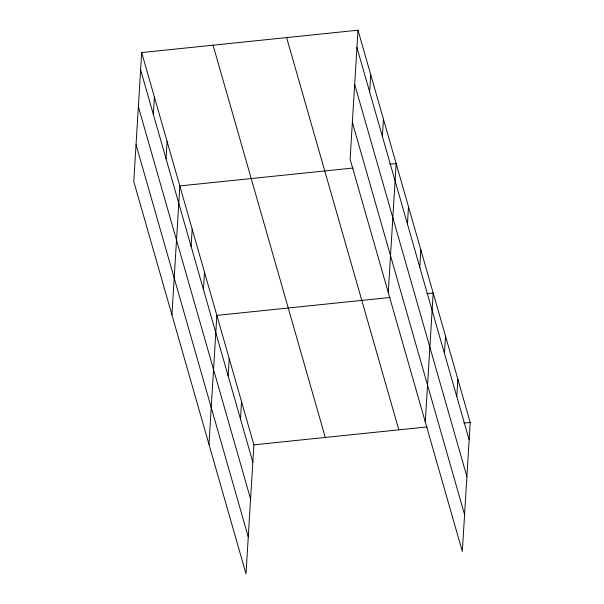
<?xml version="1.0" encoding="UTF-8"?>
<svg xmlns="http://www.w3.org/2000/svg" width="604" height="604" viewBox="0 0 604 604"><rect width="100%" height="100%" fill="white"/><g stroke="black" fill="none" stroke-linecap="round" stroke-linejoin="round"><path stroke-width="0.91" d="M141.676 52.571L133.786 181.54L246.002 573.8L253.891 444.831L141.676 52.571L357.998 30.2L470.214 422.46L462.324 551.429L350.109 159.169L357.998 30.2M153.333 114.337L154.398 97.025M166.055 158.792L167.112 141.479M171.944 314.911L179.833 185.934L353.136 168.018M191.113 246.394L192.17 229.082M203.457 289.543L204.514 272.23M208.969 444.355L216.859 315.379L390.169 297.462M228.146 375.839L229.203 358.534M240.49 418.995L241.547 401.683M369.656 91.967L370.713 74.654M382.377 136.421L383.434 119.109M388.266 292.54L396.149 163.571L389.746 164.228M407.436 224.031L408.493 206.719M419.78 267.179L420.837 249.867M425.291 421.985L433.181 293.016L426.771 293.68M444.469 353.476L445.526 336.164M456.805 396.624L457.87 379.312M253.891 444.831L427.194 426.907M463.804 423.125L470.214 422.46M356.941 47.512L469.149 439.772M354.684 84.356L466.9 476.624M352.366 122.325L464.574 514.585M286.613 37.584L398.821 429.844M213.061 45.187L325.277 437.447M140.619 69.883L252.827 462.143M138.369 106.727L250.577 498.987M136.043 144.688L248.252 536.948"/></g></svg>
